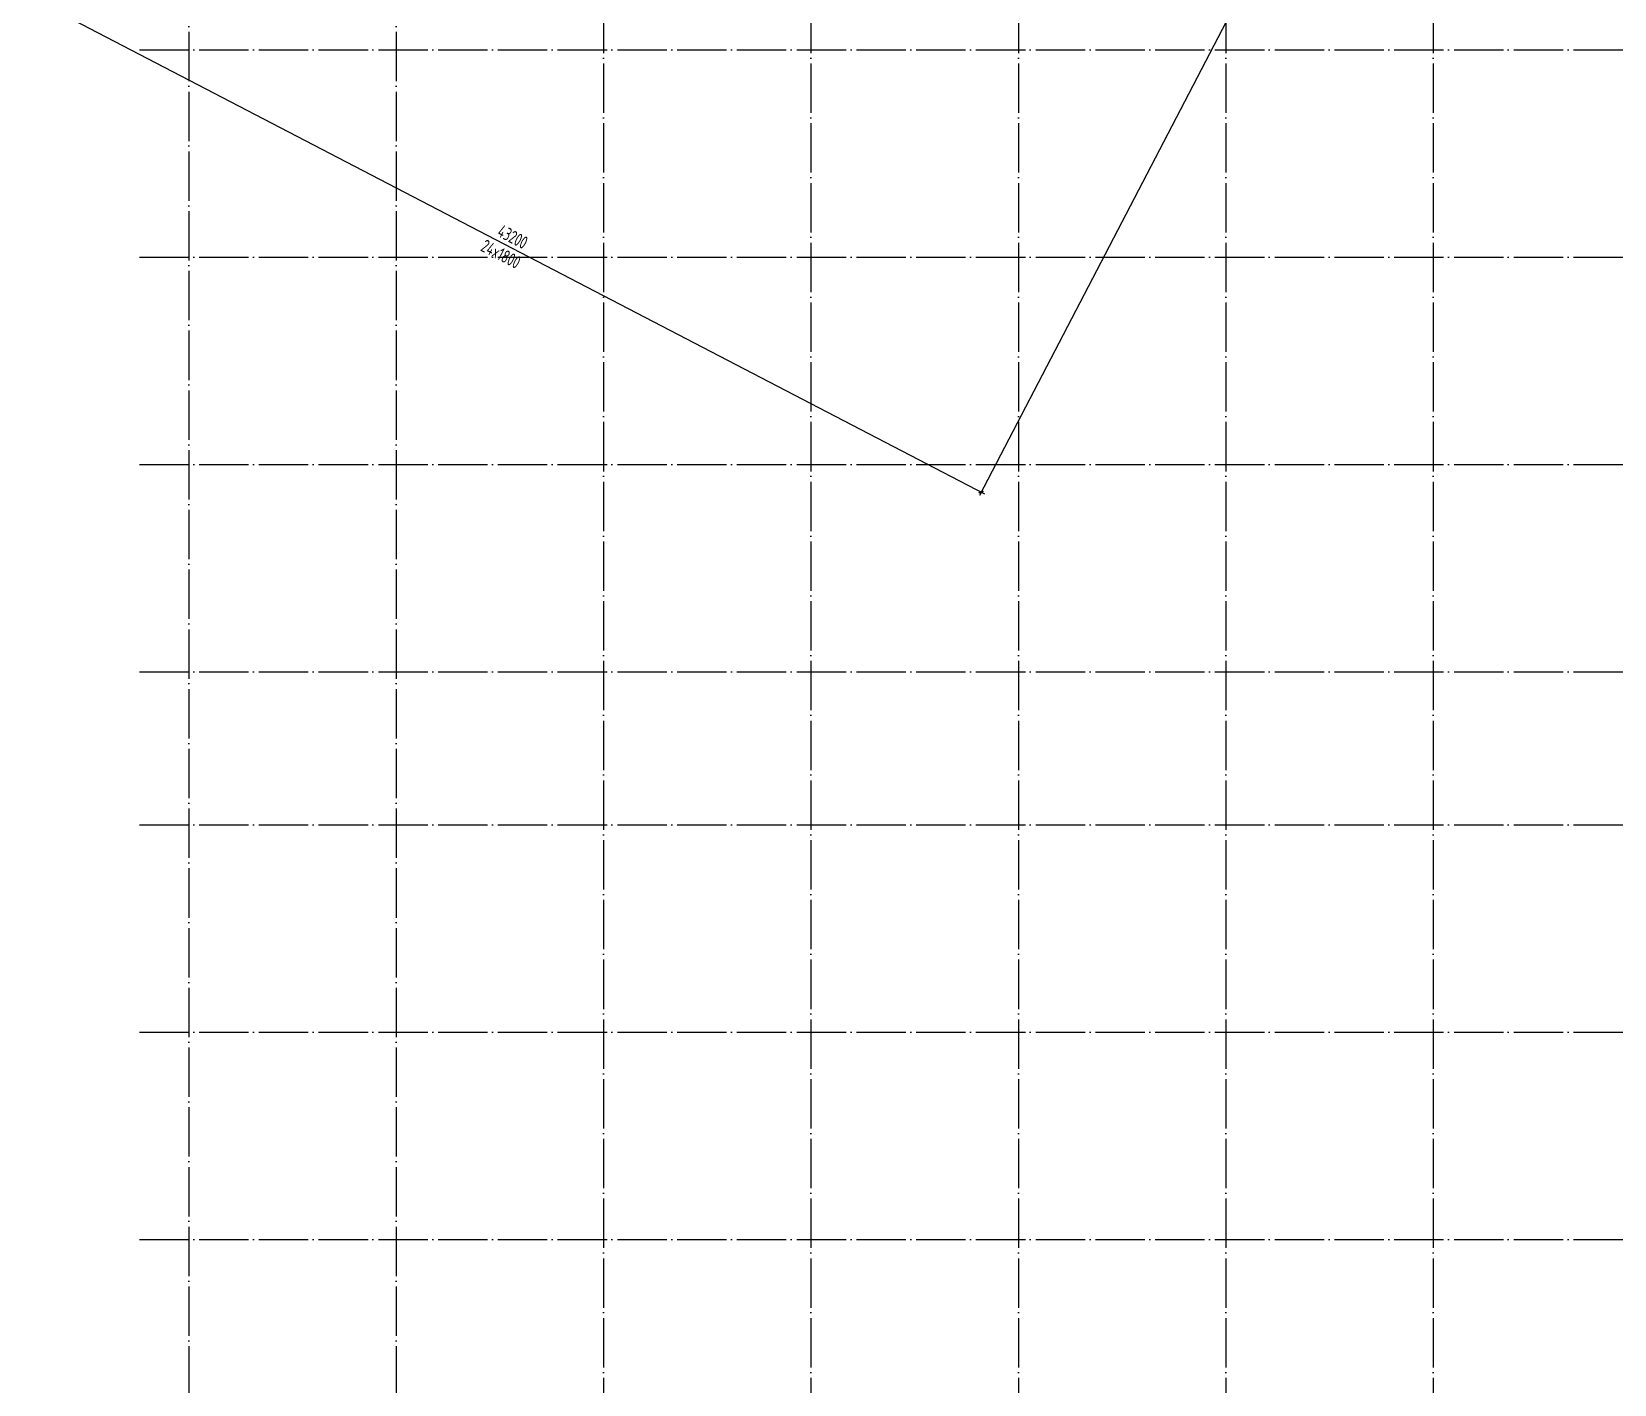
# Model space of a CAD drawing. Extents: x -190030 to 1780958, y -2186385 to 288330.
# Drawn here: x 73512 to 137607, y 154425 to 209221 of the extents above; entities that cross this region are included whole.
import ezdxf

# ---------------------------------------------------------------- set-up
doc = ezdxf.new("R2010")
doc.units = 0
doc.header["$LTSCALE"] = 1000
doc.header["$MEASUREMENT"] = 0
doc.linetypes.add('DOTE', pattern=[2.42, 2, -0.2, 0.02, -0.2])
for name, color, linetype in [('A_AXIS-轴线', 1, 'DOTE'), ('DIM', 3, 'Continuous'), ('TEXT', 7, 'Continuous')]:
    doc.layers.add(name, color=color, linetype=linetype)
doc.styles.add('TSSD_Dimension', font='Tssdeng.shx', dxfattribs={"width": 0.7, "bigfont": 'hztxt.shx'})
doc.styles.add('TSSD_Rein', font='tssdeng.shx', dxfattribs={"width": 0.7, "bigfont": 'hztxt.shx'})
doc.dimstyles.new('TSSD_150_150', dxfattribs={"dimtxt": 525, "dimasz": 150, "dimexe": 150, "dimexo": 375, "dimgap": 150, "dimtad": 1, "dimdec": 0, "dimzin": 0, "dimdsep": 46, "dimtxsty": 'TSSD_Dimension', "dimblk": 'ARCHTICK', "dimblk1": 'ARCHTICK', "dimblk2": 'ARCHTICK', "dimcen": 0, "dimdle": 150, "dimclrt": 7, "dimadec": 0, "dimazin": 0, "dimtfac": 1, "dimtdec": 0, "dimtix": 1, "dimtmove": 2, "dimatfit": 3, "dimfxl": 1, "dimtolj": 1, "dimtzin": 0, "dimarcsym": 0})

# ---------------------------------------------------------------- blocks, each defined once
blk = doc.blocks.new('104 轴线')
for p, q in [((-33600, 142600), (-33600, -14400)), ((-25200, 142600), (-25200, -14400)), ((-16800, 142600), (-16800, -14400)), ((-8400, 142600), (-8400, -14400)), ((0, 142600), (0, -14400)), ((-50400, 134200), (-50400, -14400)), ((-42000, 134200), (-42000, -14400)), ((-52400, 123800), (13400, 123800)), ((-52400, 115400), (13400, 115400)), ((-52400, 107000), (13400, 107000)), ((-52400, 98600), (13400, 98600)), ((-52400, 92400), (13400, 92400)), ((-52400, 84000), (13400, 84000)), ((-52400, 75600), (13400, 75600))]:
    blk.add_line(p, q)
blk = doc.blocks.new('_ArchTick')
at = {"color": 0, "linetype": 'ByBlock', "const_width": 0.4}
blk.add_lwpolyline([(-0.5, -0.5), (0.5, 0.5)], dxfattribs=at)
blk = doc.blocks.new('*D230')
at = {"layer": 'Defpoints', "color": 0, "transparency": 16777216}
for p in [(127488, 220389), (75469, 214019), (111964, 190569)]:
    blk.add_point(p, dxfattribs=at)
at = {"layer": 'DIM', "color": 0, "lineweight": -2, "transparency": 16777216}
for p, q in [((127315, 220057), (111895, 190436)), ((75296, 213687), (73576, 210383)), ((73512, 210586), (112097, 190500))]:
    blk.add_line(p, q, dxfattribs=at)
at = {"layer": 'DIM', "color": 0, "lineweight": -2, "transparency": 16777216, "xscale": 150, "yscale": 150, "zscale": 150}
for p, rotation in [((73645, 210517), 152.4999861478323), ((111964, 190569), 332.4999861478323)]:
    blk.add_blockref('_ArchTick', p, dxfattribs=dict(at, rotation=rotation))
at = {"layer": 'DIM', "color": 7, "transparency": 16777216, "insert": (92995, 200909), "char_height": 525, "attachment_point": 5, "rotation": 332.49999, "style": 'TSSD_Dimension'}
blk.add_mtext('\\A1;43200', dxfattribs=at)

msp = doc.modelspace()

# ---------------------------------------------------------------- block references
at = {"layer": 'A_AXIS-轴线', "rotation": 7.036962474964308e-07}
msp.add_blockref('104 轴线', (130273.5, 84689.5), dxfattribs=at)

# ---------------------------------------------------------------- texts
at = {"layer": 'TEXT', "style": 'TSSD_Rein', "width": 0.7}
msp.add_text('24x1800', height=525, rotation=332.499986, dxfattribs=at).set_placement((91658, 200362.3))

# ---------------------------------------------------------------- dimensions: what is measured, and where the dimension line sits
at = {"layer": 'DIM'}
dim = msp.add_linear_dim(base=(111964.2, 190569), p1=(75468.8, 214019.4), p2=(127487.7, 220389.3), angle=332.499986, dimstyle='TSSD_150_150', dxfattribs=at)
dim.commit()
dim.dimension.update_dxf_attribs({"geometry": '*D230', "text_midpoint": (92995.2, 200908.6)})

doc.saveas('drawing.dxf')
